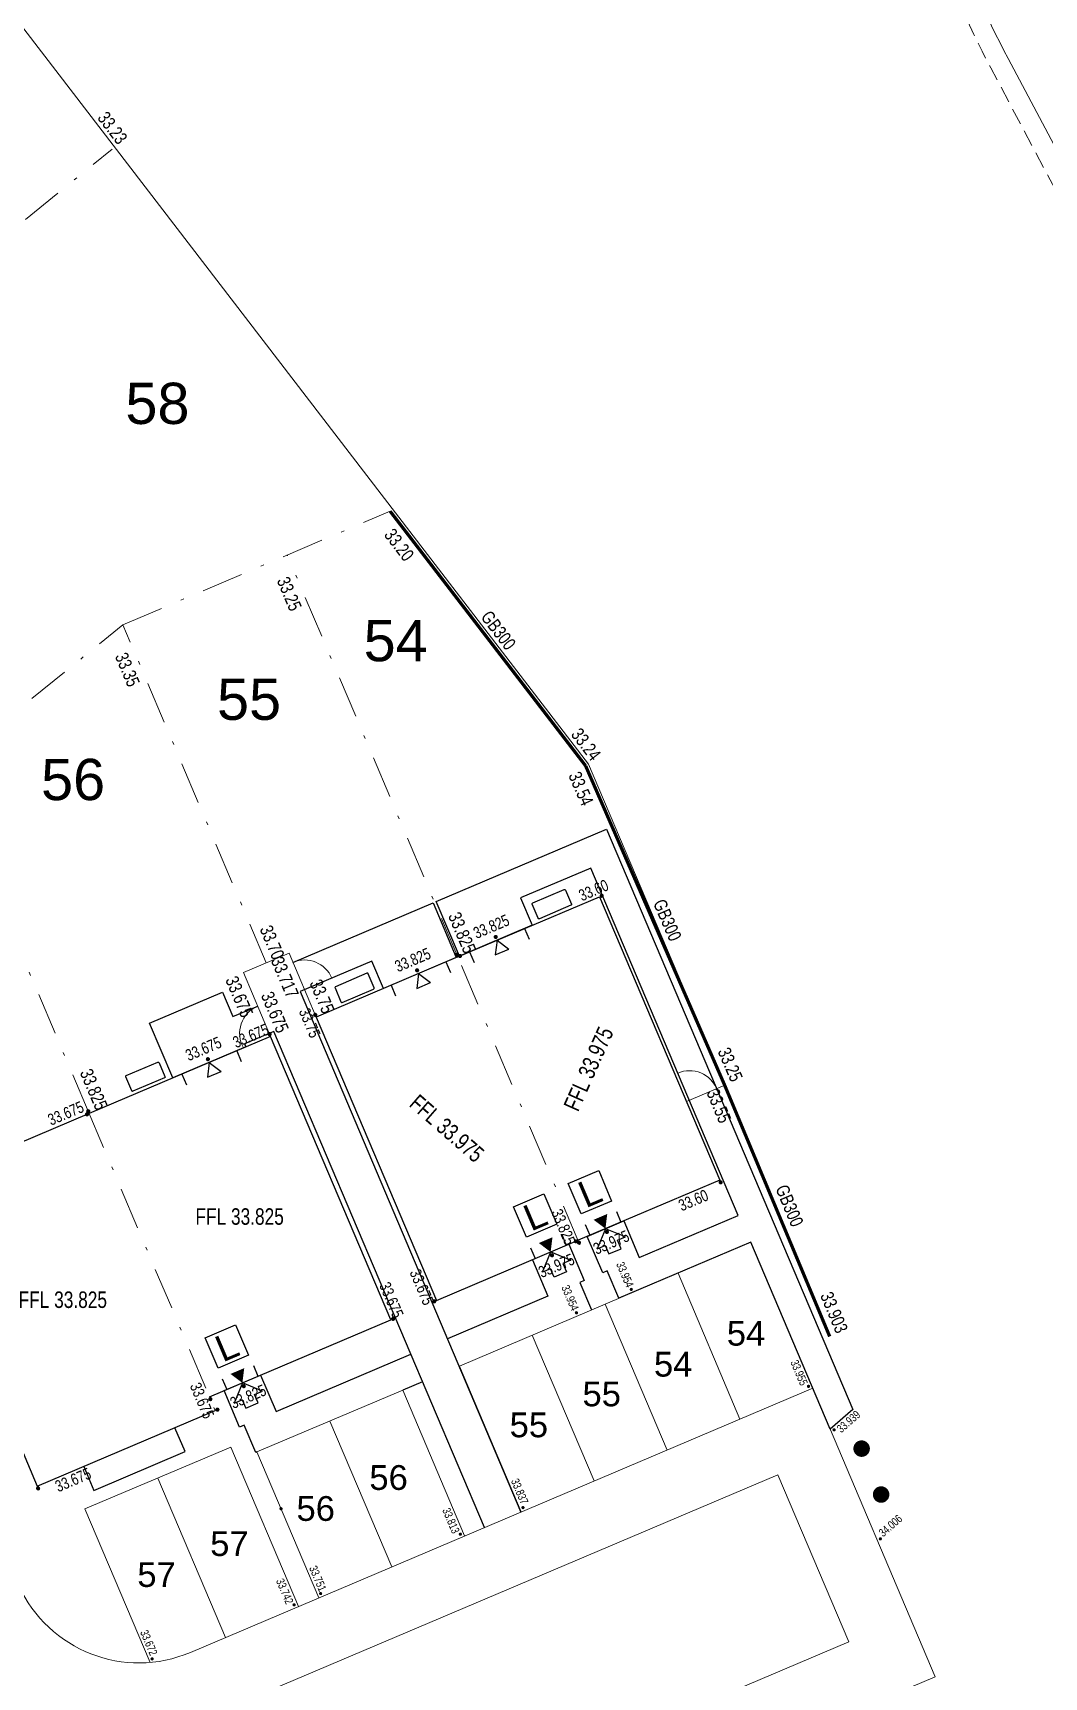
# Model space of a CAD drawing. Header units: metres. Extents: x 337936 to 338610, y 373199 to 374026.
# Drawn here: x 338114.06 to 338144.71, y 373575.31 to 373625.12 of the extents above; entities that cross this region are included whole.
import ezdxf

# ---------------------------------------------------------------- set-up
doc = ezdxf.new("R2010")
doc.units = ezdxf.units.M
for name, pattern in [('DASHDOT', [25.4, 12.7, -6.35, 0, -6.35]), ('DASHED', [0.75, 0.5, -0.25]), ('DASHED2', [0.375, 0.25, -0.125])]:
    doc.linetypes.add(name, pattern=pattern)
for name, color, linetype in [('A-WH_HT-Access-Main', 252, 'Continuous'), ('A-WH_HT-Services-ASHP', 252, 'Continuous'), ('A-WH_HT-Wall-Party Wall Line', 252, 'Continuous'), ('A-WH_HT-Wall-Structure', 252, 'Continuous'), ('DGL-Paths', 252, 'Continuous'), ('EXTERNAL_WORKS_BACK_OF_FOOTWAY_LEVELS', 7, 'Continuous'), ('HOUSE_EXTERNAL_LEVELS', 7, 'Continuous'), ('HOUSE_SLAB_LEVEL', 7, 'Continuous'), ('PLOT_BOUNDARY_ANNOTATION', 7, 'Continuous'), ('PLOT_BOUNDARY_GRAVEL_BOARD', 7, 'Continuous')]:
    doc.layers.add(name, color=color, linetype=linetype)
doc.layers.add('A-WH_HT-Wall-Door Openings', color=252, linetype='Continuous', plot=False)
for name, color, linetype, lineweight in [('DGL_BT Gates', 252, 'Continuous', 9), ('DGL_BT Rear Fencing', 252, 'DASHDOT', 9), ('DGL_BT-Screen Fence', 252, 'FENCELINE2', 9), ('DGL_DRIVE', 252, 'Continuous', 9), ('DGL_Footpath', 252, 'Continuous', 9), ('DGL_Plot Parking', 252, 'Continuous', 9), ('DGL_PlotNo', 252, 'Continuous', 9), ('DGL_ROAD_KERBLINE', 252, 'Continuous', 9), ('DGL_VERGE', 252, 'DASHED', 9)]:
    doc.layers.add(name, color=color, linetype=linetype, lineweight=lineweight)
doc.layers.add('HOUSE_DOORS', color=3, linetype='Continuous', true_color=0x00ff00)
doc.styles.add('AnnotativeArial', font='arial.ttf', dxfattribs={"height": 2})
doc.styles.add('ESTROAD', font='arial.ttf', dxfattribs={"width": 0.75})
doc.styles.get("Standard").update_dxf_attribs({"font": 'arial.ttf'})
doc.linetypes.add('FENCELINE2', pattern='A,6.35,-2.54,[132,ltypeshp.shx,S=2.54,R=0,X=-2.54,Y=0],-2.54,25.4', length=36.83)

msp = doc.modelspace()

# ---------------------------------------------------------------- hatches: boundary and pattern name
at = {"layer": 'EXTERNAL_WORKS_BACK_OF_FOOTWAY_LEVELS'}
h = msp.add_hatch(color=256, dxfattribs=at)
edge = h.paths.add_edge_path(flags=17)
edge.add_ellipse((338132.192, 373587.051), major_axis=(0.0354, 0.0354), ratio=1, start_angle=45, end_angle=225, ccw=False)
edge.add_ellipse((338132.192, 373587.051), major_axis=(0.0354, 0.0354), ratio=1, start_angle=225, end_angle=405, ccw=False)
h = msp.add_hatch(color=256, dxfattribs=at)
edge = h.paths.add_edge_path(flags=17)
edge.add_ellipse((338130.53, 373586.345), major_axis=(0.0354, 0.0354), ratio=1, start_angle=45, end_angle=225, ccw=False)
edge.add_ellipse((338130.53, 373586.345), major_axis=(0.0354, 0.0354), ratio=1, start_angle=225, end_angle=405, ccw=False)
h = msp.add_hatch(color=256, dxfattribs=at)
edge = h.paths.add_edge_path(flags=17)
edge.add_ellipse((338137.563, 373584.116), major_axis=(0.0354, 0.0354), ratio=1, start_angle=45, end_angle=225, ccw=False)
edge.add_ellipse((338137.563, 373584.116), major_axis=(0.0354, 0.0354), ratio=1, start_angle=225, end_angle=405, ccw=False)
h = msp.add_hatch(color=256, dxfattribs=at)
edge = h.paths.add_edge_path(flags=17)
edge.add_ellipse((338138.339, 373582.799), major_axis=(0.0354, 0.0354), ratio=1, start_angle=45, end_angle=225, ccw=False)
edge.add_ellipse((338138.339, 373582.799), major_axis=(0.0354, 0.0354), ratio=1, start_angle=225, end_angle=405, ccw=False)
h = msp.add_hatch(color=256, dxfattribs=at)
edge = h.paths.add_edge_path(flags=17)
edge.add_ellipse((338121.577, 373580.408), major_axis=(0.0354, 0.0354), ratio=1, start_angle=45, end_angle=225, ccw=False)
edge.add_ellipse((338121.577, 373580.408), major_axis=(0.0354, 0.0354), ratio=1, start_angle=225, end_angle=405, ccw=False)
h = msp.add_hatch(color=256, dxfattribs=at)
edge = h.paths.add_edge_path(flags=17)
edge.add_ellipse((338128.91, 373580.443), major_axis=(0.0354, 0.0354), ratio=1, start_angle=45, end_angle=225, ccw=False)
edge.add_ellipse((338128.91, 373580.443), major_axis=(0.0354, 0.0354), ratio=1, start_angle=225, end_angle=405, ccw=False)
h = msp.add_hatch(color=256, dxfattribs=at)
edge = h.paths.add_edge_path(flags=17)
edge.add_ellipse((338127.011, 373579.637), major_axis=(0.0354, 0.0354), ratio=1, start_angle=45, end_angle=225, ccw=False)
edge.add_ellipse((338127.011, 373579.637), major_axis=(0.0354, 0.0354), ratio=1, start_angle=225, end_angle=405, ccw=False)
h = msp.add_hatch(color=256, dxfattribs=at)
edge = h.paths.add_edge_path(flags=17)
edge.add_ellipse((338139.742, 373579.495), major_axis=(0.0354, 0.0354), ratio=1, start_angle=45, end_angle=225, ccw=False)
edge.add_ellipse((338139.742, 373579.495), major_axis=(0.0354, 0.0354), ratio=1, start_angle=225, end_angle=405, ccw=False)
h = msp.add_hatch(color=256, dxfattribs=at)
edge = h.paths.add_edge_path(flags=17)
edge.add_ellipse((338122.776, 373577.839), major_axis=(0.0354, 0.0354), ratio=1, start_angle=45, end_angle=225, ccw=False)
edge.add_ellipse((338122.776, 373577.839), major_axis=(0.0354, 0.0354), ratio=1, start_angle=225, end_angle=405, ccw=False)
h = msp.add_hatch(color=256, dxfattribs=at)
edge = h.paths.add_edge_path(flags=17)
edge.add_ellipse((338121.971, 373577.497), major_axis=(0.0354, 0.0354), ratio=1, start_angle=45, end_angle=225, ccw=False)
edge.add_ellipse((338121.971, 373577.497), major_axis=(0.0354, 0.0354), ratio=1, start_angle=225, end_angle=405, ccw=False)
h = msp.add_hatch(color=256, dxfattribs=at)
edge = h.paths.add_edge_path(flags=17)
edge.add_ellipse((338117.669, 373575.859), major_axis=(0.0354, 0.0354), ratio=1, start_angle=45, end_angle=225, ccw=False)
edge.add_ellipse((338117.669, 373575.859), major_axis=(0.0354, 0.0354), ratio=1, start_angle=225, end_angle=405, ccw=False)
at = {"layer": 'HOUSE_DOORS'}
for points in [[(338131.41, 373588.891), (338131.051, 373589.161), (338131.465, 373589.337)], [(338129.749, 373588.186), (338129.39, 373588.457), (338129.804, 373588.632)], [(338120.406, 373584.22), (338120.046, 373584.491), (338120.461, 373584.667)]]:
    msp.add_hatch(color=256, dxfattribs=at).paths.add_polyline_path(points, flags=17)
at = {"layer": 'HOUSE_EXTERNAL_LEVELS'}
h = msp.add_hatch(color=256, dxfattribs=at)
edge = h.paths.add_edge_path(flags=17)
edge.add_ellipse((338131.296, 373598.976), major_axis=(0.0448, 0.0448), ratio=1, start_angle=68.0077, end_angle=248.0077, ccw=False)
edge.add_ellipse((338131.296, 373598.976), major_axis=(0.0448, 0.0448), ratio=1, start_angle=248.0077, end_angle=428.0077, ccw=False)
h = msp.add_hatch(color=256, dxfattribs=at)
edge = h.paths.add_edge_path(flags=17)
edge.add_ellipse((338128.084, 373597.73), major_axis=(-0.0448, 0.0448), ratio=1, start_angle=68.0077, end_angle=248.0077, ccw=False)
edge.add_ellipse((338128.084, 373597.73), major_axis=(-0.0448, 0.0448), ratio=1, start_angle=-111.9923, end_angle=68.0077, ccw=False)
h = msp.add_hatch(color=256, dxfattribs=at)
edge = h.paths.add_edge_path(flags=17)
edge.add_ellipse((338125.702, 373596.719), major_axis=(0.0448, 0.0448), ratio=1, start_angle=158, end_angle=338, ccw=False)
edge.add_ellipse((338125.702, 373596.719), major_axis=(0.0448, 0.0448), ratio=1, start_angle=-22, end_angle=158, ccw=False)
h = msp.add_hatch(color=256, dxfattribs=at)
edge = h.paths.add_edge_path(flags=17)
edge.add_ellipse((338126.907, 373597.192), major_axis=(0.0448, 0.0448), ratio=1, start_angle=68.0077, end_angle=248.0077, ccw=False)
edge.add_ellipse((338126.907, 373597.192), major_axis=(0.0448, 0.0448), ratio=1, start_angle=248.0077, end_angle=428.0077, ccw=False)
h = msp.add_hatch(color=256, dxfattribs=at)
edge = h.paths.add_edge_path(flags=17)
edge.add_ellipse((338127.003, 373597.153), major_axis=(-0.0448, 0.0448), ratio=1, start_angle=-22, end_angle=158, ccw=False)
edge.add_ellipse((338127.003, 373597.153), major_axis=(-0.0448, 0.0448), ratio=1, start_angle=158, end_angle=338, ccw=False)
h = msp.add_hatch(color=256, dxfattribs=at)
edge = h.paths.add_edge_path(flags=17)
edge.add_ellipse((338122.614, 373595.37), major_axis=(0.0448, 0.0448), ratio=1, start_angle=158, end_angle=338, ccw=False)
edge.add_ellipse((338122.614, 373595.37), major_axis=(0.0448, 0.0448), ratio=1, start_angle=-22, end_angle=158, ccw=False)
h = msp.add_hatch(color=256, dxfattribs=at)
edge = h.paths.add_edge_path(flags=17)
edge.add_ellipse((338121.233, 373594.784), major_axis=(-0.0448, 0.0448), ratio=1, start_angle=158, end_angle=338, ccw=False)
edge.add_ellipse((338121.233, 373594.784), major_axis=(-0.0448, 0.0448), ratio=1, start_angle=-22, end_angle=158, ccw=False)
h = msp.add_hatch(color=256, dxfattribs=at)
edge = h.paths.add_edge_path(flags=17)
edge.add_ellipse((338119.36, 373594.027), major_axis=(0.0448, 0.0448), ratio=1, start_angle=158, end_angle=338, ccw=False)
edge.add_ellipse((338119.36, 373594.027), major_axis=(0.0448, 0.0448), ratio=1, start_angle=-22, end_angle=158, ccw=False)
h = msp.add_hatch(color=256, dxfattribs=at)
edge = h.paths.add_edge_path(flags=17)
edge.add_ellipse((338115.694, 373592.353), major_axis=(-0.0448, 0.0448), ratio=1, start_angle=158, end_angle=338, ccw=False)
edge.add_ellipse((338115.694, 373592.353), major_axis=(-0.0448, 0.0448), ratio=1, start_angle=-22, end_angle=158, ccw=False)
h = msp.add_hatch(color=256, dxfattribs=at)
edge = h.paths.add_edge_path(flags=17)
edge.add_ellipse((338115.733, 373592.45), major_axis=(-0.0448, 0.0448), ratio=1, start_angle=158, end_angle=338, ccw=False)
edge.add_ellipse((338115.733, 373592.45), major_axis=(-0.0448, 0.0448), ratio=1, start_angle=-22, end_angle=158, ccw=False)
h = msp.add_hatch(color=256, dxfattribs=at)
edge = h.paths.add_edge_path(flags=17)
edge.add_ellipse((338134.901, 373590.294), major_axis=(-0.0448, 0.0448), ratio=1, start_angle=158.02, end_angle=338.02, ccw=False)
edge.add_ellipse((338134.901, 373590.294), major_axis=(-0.0448, 0.0448), ratio=1, start_angle=-21.98, end_angle=158.02, ccw=False)
h = msp.add_hatch(color=256, dxfattribs=at)
edge = h.paths.add_edge_path(flags=17)
edge.add_ellipse((338131.453, 373588.791), major_axis=(0.0448, 0.0448), ratio=1, start_angle=-21.98, end_angle=158.02, ccw=False)
edge.add_ellipse((338131.453, 373588.791), major_axis=(0.0448, 0.0448), ratio=1, start_angle=158.02, end_angle=338.02, ccw=False)
h = msp.add_hatch(color=256, dxfattribs=at)
edge = h.paths.add_edge_path(flags=17)
edge.add_ellipse((338130.513, 373588.509), major_axis=(0.0448, 0.0448), ratio=1, start_angle=158, end_angle=338, ccw=False)
edge.add_ellipse((338130.513, 373588.509), major_axis=(0.0448, 0.0448), ratio=1, start_angle=-22, end_angle=158, ccw=False)
h = msp.add_hatch(color=256, dxfattribs=at)
edge = h.paths.add_edge_path(flags=17)
edge.add_ellipse((338130.609, 373588.47), major_axis=(-0.0448, 0.0448), ratio=1, start_angle=157.98, end_angle=337.98, ccw=False)
edge.add_ellipse((338130.609, 373588.47), major_axis=(-0.0448, 0.0448), ratio=1, start_angle=-22.02, end_angle=157.98, ccw=False)
h = msp.add_hatch(color=256, dxfattribs=at)
edge = h.paths.add_edge_path(flags=17)
edge.add_ellipse((338129.791, 373588.086), major_axis=(0.0448, 0.0448), ratio=1, start_angle=-22.02, end_angle=157.98, ccw=False)
edge.add_ellipse((338129.791, 373588.086), major_axis=(0.0448, 0.0448), ratio=1, start_angle=157.98, end_angle=337.98, ccw=False)
h = msp.add_hatch(color=256, dxfattribs=at)
edge = h.paths.add_edge_path(flags=17)
edge.add_ellipse((338126.219, 373586.689), major_axis=(0.0448, 0.0448), ratio=1, start_angle=158, end_angle=338, ccw=False)
edge.add_ellipse((338126.219, 373586.689), major_axis=(0.0448, 0.0448), ratio=1, start_angle=-22, end_angle=158, ccw=False)
h = msp.add_hatch(color=256, dxfattribs=at)
edge = h.paths.add_edge_path(flags=17)
edge.add_ellipse((338124.973, 373586.159), major_axis=(0.0448, 0.0448), ratio=1, start_angle=158, end_angle=338, ccw=False)
edge.add_ellipse((338124.973, 373586.159), major_axis=(0.0448, 0.0448), ratio=1, start_angle=-22, end_angle=158, ccw=False)
h = msp.add_hatch(color=256, dxfattribs=at)
edge = h.paths.add_edge_path(flags=17)
edge.add_ellipse((338120.448, 373584.121), major_axis=(0.0448, 0.0448), ratio=1, start_angle=-22, end_angle=158, ccw=False)
edge.add_ellipse((338120.448, 373584.121), major_axis=(0.0448, 0.0448), ratio=1, start_angle=158, end_angle=338, ccw=False)
h = msp.add_hatch(color=256, dxfattribs=at)
edge = h.paths.add_edge_path(flags=17)
edge.add_ellipse((338119.435, 373583.728), major_axis=(0.0448, 0.0448), ratio=1, start_angle=-22, end_angle=158, ccw=False)
edge.add_ellipse((338119.435, 373583.728), major_axis=(0.0448, 0.0448), ratio=1, start_angle=158, end_angle=338, ccw=False)
h = msp.add_hatch(color=256, dxfattribs=at)
edge = h.paths.add_edge_path(flags=17)
edge.add_ellipse((338119.65, 373583.41), major_axis=(0.0448, 0.0448), ratio=1, start_angle=158, end_angle=338, ccw=False)
edge.add_ellipse((338119.65, 373583.41), major_axis=(0.0448, 0.0448), ratio=1, start_angle=-22, end_angle=158, ccw=False)
h = msp.add_hatch(color=256, dxfattribs=at)
edge = h.paths.add_edge_path(flags=17)
edge.add_ellipse((338114.214, 373581.023), major_axis=(-0.0448, 0.0448), ratio=1, start_angle=-22, end_angle=158, ccw=False)
edge.add_ellipse((338114.214, 373581.023), major_axis=(-0.0448, 0.0448), ratio=1, start_angle=158, end_angle=338, ccw=False)

# ---------------------------------------------------------------- linework, layer by layer
at = {"layer": 'A-WH_HT-Access-Main'}
for points in [[(338131.408, 373588.891), (338131.162, 373588.281), (338131.401, 373588.383), (338131.511, 373588.125), (338131.888, 373588.285), (338131.778, 373588.543), (338132.018, 373588.644), (338131.408, 373588.891)], [(338129.751, 373588.187), (338130.361, 373587.941), (338130.121, 373587.839), (338130.231, 373587.582), (338129.854, 373587.422), (338129.745, 373587.679), (338129.505, 373587.578), (338129.751, 373588.187)], [(338120.406, 373584.22), (338120.159, 373583.611), (338120.399, 373583.712), (338120.509, 373583.455), (338120.885, 373583.615), (338120.776, 373583.872), (338121.016, 373583.974), (338120.406, 373584.22)]]:
    msp.add_lwpolyline(points, dxfattribs=at)
at = {"layer": 'A-WH_HT-Services-ASHP'}
for points in [[(338130.377, 373598.727, -0.414214), (338130.361, 373598.688), (338129.408, 373598.283, -0.414214), (338129.369, 373598.299), (338129.19, 373598.721, -0.414214), (338129.206, 373598.76), (338130.158, 373599.165, -0.414214), (338130.198, 373599.149)], [(338123.392, 373595.762, 0.414214), (338123.432, 373595.746), (338124.384, 373596.151, 0.414214), (338124.4, 373596.19), (338124.221, 373596.612, 0.414214), (338124.182, 373596.628), (338123.229, 373596.223, 0.414214), (338123.213, 373596.184)], [(338118.058, 373593.498, -0.414214), (338118.042, 373593.459), (338117.089, 373593.054, -0.414214), (338117.05, 373593.07), (338116.871, 373593.492, -0.414214), (338116.887, 373593.531), (338117.84, 373593.936, -0.414214), (338117.879, 373593.92)]]:
    msp.add_lwpolyline(points, format="xyb", close=True, dxfattribs=at)
at = {"layer": 'A-WH_HT-Wall-Door Openings', "linetype": 'ByBlock'}
for p, q in [((338128.959, 373597.984), (338129.097, 373597.66)), ((338127.293, 373597.277), (338127.431, 373596.952)), ((338126.577, 373596.973), (338126.715, 373596.649)), ((338124.911, 373596.266), (338125.049, 373595.941)), ((338120.235, 373594.281), (338120.373, 373593.957)), ((338118.569, 373593.574), (338118.707, 373593.249)), ((338131.741, 373589.415), (338131.879, 373589.09)), ((338130.8, 373589.015), (338130.938, 373588.691)), ((338129.143, 373588.312), (338129.281, 373587.988)), ((338130.084, 373588.712), (338130.222, 373588.387)), ((338119.797, 373584.345), (338119.935, 373584.021)), ((338120.739, 373584.745), (338120.876, 373584.42))]:
    msp.add_line(p, q, dxfattribs=at)
at = {"layer": 'A-WH_HT-Wall-Party Wall Line', "linetype": 'DASHDOT', "lineweight": 15, "ltscale": 0.1}
for points in [[(338130.638, 373588.401), (338126.877, 373597.263)], [(338115.703, 373592.52), (338119.465, 373583.658)], [(338115.703, 373592.52), (338119.641, 373583.243)]]:
    msp.add_lwpolyline(points, dxfattribs=at)
at = {"layer": 'A-WH_HT-Wall-Structure', "lineweight": -3}
for p, q in [((338118.667, 373582.137), (338118.359, 373582.862)), ((338115.903, 373580.964), (338118.667, 373582.137)), ((338115.595, 373581.689), (338115.903, 373580.964))]:
    msp.add_line(p, q, dxfattribs=at)
for points in [[(338126.935, 373597.125), (338131.228, 373598.947), (338134.873, 373590.361), (338130.58, 373588.539)], [(338126.935, 373597.125), (338122.642, 373595.303), (338126.287, 373586.717), (338130.58, 373588.539)], [(338119.406, 373583.796), (338124.906, 373586.131), (338121.261, 373594.717), (338115.761, 373592.382)], [(338115.761, 373592.382), (338110.365, 373590.091), (338111.504, 373587.408), (338111.099, 373587.236), (338112.546, 373583.828), (338112.951, 373583.999), (338114.186, 373581.091), (338119.582, 373583.381)]]:
    msp.add_lwpolyline(points, dxfattribs=at)
at = {"layer": 'DGL-Paths'}
msp.add_lwpolyline([(338131.445, 373600.995), (338138.907, 373583.416), (338138.222, 373582.82), (338135.819, 373588.481), (338131.817, 373586.783), (338131.465, 373587.612), (338131.327, 373587.553), (338130.858, 373588.658), (338131.963, 373589.127), (338132.432, 373588.021), (338135.434, 373589.296), (338130.969, 373599.815), (338128.84, 373598.911), (338129.192, 373598.083), (338126.982, 373597.145), (338126.279, 373598.802)], close=True, dxfattribs=at)
for points in [[(338121.939, 373596.96), (338126.186, 373598.762), (338126.889, 373597.105), (338124.68, 373596.168), (338124.328, 373596.996), (338122.152, 373596.073), (338128.845, 373580.307)], [(338127.74, 373579.838), (338121.36, 373594.869), (338120.468, 373594.49), (338120.507, 373594.398), (338118.298, 373593.46), (338117.594, 373595.117), (338119.804, 373596.055), (338120.117, 373595.317), (338120.871, 373595.637)], [(338130.163, 373588.363), (338130.301, 373588.421), (338130.77, 373587.317), (338130.632, 373587.258), (338130.984, 373586.429)], [(338129.196, 373587.952), (338129.665, 373586.847), (338126.618, 373585.553)], [(338120.847, 373582.128), (338120.812, 373582.113), (338120.46, 373582.941), (338120.322, 373582.883), (338119.854, 373583.988), (338120.959, 373584.457), (338121.427, 373583.352), (338125.512, 373585.086)], [(338126.982, 373584.73), (338126.969, 373584.725)], [(338125.864, 373584.257), (338125.266, 373584.003)]]:
    msp.add_lwpolyline(points, dxfattribs=at)
at = {"layer": 'DGL_BT Gates'}
for centre, start, end in [((338122.291, 373596.131), 23.0006, 113), ((338121.222, 373594.81), 113, 209.4678), ((338133.956, 373592.777), 22, 113)]:
    msp.add_arc(centre, 0.9, start, end, dxfattribs=at)
at = {"layer": 'DGL_BT Rear Fencing', "ltscale": 0.1}
for p, q in [((338101.518, 373609.495), (338116.456, 373621.592)), ((338116.784, 373607.185), (338124.885, 373610.624)), ((338126.935, 373597.124), (338121.767, 373609.3)), ((338121.131, 373596.943), (338116.784, 373607.185))]:
    msp.add_line(p, q, dxfattribs=at)
at = {"layer": 'DGL_BT Rear Fencing', "ltscale": 0.1, "flags": 128}
msp.add_lwpolyline([(338107.869, 373599.966), (338116.784, 373607.185)], dxfattribs=at)
at = {"layer": 'DGL_BT Rear Fencing', "ltscale": 0.1}
msp.add_lwpolyline([(338115.761, 373592.382), (338111.347, 373602.782)], dxfattribs=at)
at = {"layer": 'DGL_BT-Screen Fence', "ltscale": 0.03}
msp.add_lwpolyline([(338133.862, 373592.743), (338135.024, 373593.237), (338130.895, 373602.966), (338084.294, 373663.625), (338080.139, 373664.061), (338079.195, 373665.226)], dxfattribs=at)
at = {"layer": 'DGL_BT-Screen Fence', "ltscale": 0.03, "flags": 128}
msp.add_lwpolyline([(338121.261, 373594.717), (338120.441, 373596.65), (338121.822, 373597.236), (338122.642, 373595.303)], dxfattribs=at)
at = {"layer": 'DGL_DRIVE'}
for p, q in [((338133.61, 373587.544), (338135.485, 373583.125)), ((338129.191, 373585.668), (338131.067, 373581.25)), ((338123.057, 373583.064), (338124.933, 373578.646)), ((338117.842, 373581.339), (338119.893, 373576.507))]:
    msp.add_line(p, q, dxfattribs=at)
for points in [[(338133.276, 373582.187), (338131.4, 373586.606), (338135.819, 373588.481), (338137.694, 373584.063)], [(338133.276, 373582.187), (338131.4, 373586.606), (338126.982, 373584.73), (338128.857, 373580.312)], [(338122.723, 373577.708), (338120.848, 373582.127), (338125.266, 373584.002), (338127.142, 373579.584)], [(338117.606, 373575.753), (338115.632, 373580.401), (338120.051, 373582.277), (338122.102, 373577.444)]]:
    msp.add_lwpolyline(points, dxfattribs=at)
at = {"layer": 'DGL_Footpath', "flags": 128}
msp.add_lwpolyline([(338125.138, 373551.007), (338120.441, 373562.073, -0.414214), (338122.56, 373567.318), (338141.406, 373575.318), (338137.694, 373584.063), (338118.832, 373576.056, -0.407053), (338113.626, 373578.086, 0.076927), (338104.455, 373592.099), (338084.226, 373614.566)], format="xyb", dxfattribs=at)
at = {"layer": 'DGL_ROAD_KERBLINE', "flags": 128}
for points in [[(338134.927, 373646.974, -0.096851), (338140.662, 373632.733, 0.074603), (338143.62, 373624.336), (338146.474, 373618.954, 0.145268), (338156.639, 373608.599), (338167.167, 373602.763, -0.100695), (338173.838, 373597.066), (338181.46, 373587.31, -0.097571), (338186.699, 373576.962, 0.053681), (338190.684, 373567.026)], [(338123.303, 373550.211), (338118.6, 373561.292, -0.414214), (338121.779, 373569.159), (338138.784, 373576.378), (338136.635, 373581.44), (338119.613, 373574.215, -0.407053), (338111.805, 373577.259, 0.076927), (338102.969, 373590.761), (338082.74, 373613.227)]]:
    msp.add_lwpolyline(points, format="xyb", dxfattribs=at)
at = {"layer": 'DGL_ROAD_KERBLINE', "const_width": 0.25}
for points in [[(338139.05, 373582.229, 1), (338139.3, 373582.229, 1)], [(338139.679, 373580.748, -1), (338139.853, 373580.928, -1)]]:
    msp.add_lwpolyline(points, format="xyb", close=True, dxfattribs=at)
at = {"layer": 'DGL_VERGE', "flags": 128}
msp.add_lwpolyline([(338154.646, 373609.104, -0.125849), (338145.944, 373618.673), (338143.09, 373624.055, -0.074603), (338140.073, 373632.62, 0.096851), (338134.423, 373646.647), (338123.32, 373663.744, 0.052408), (338114.552, 373674.573), (338108.951, 373680.174, 0.106081), (338099.56, 373686.246, 0.071443), (338085.715, 373689.342), (338077.394, 373689.987, 0.120086), (338074.87, 373689.576)], format="xyb", dxfattribs=at)
at = {"layer": 'HOUSE_DOORS'}
for p, q in [((338128.126, 373597.63), (338128.071, 373597.183)), ((338128.071, 373597.183), (338128.486, 373597.359)), ((338128.126, 373597.63), (338128.486, 373597.359)), ((338125.745, 373596.619), (338125.69, 373596.172)), ((338125.69, 373596.172), (338126.104, 373596.348)), ((338125.745, 373596.619), (338126.104, 373596.348)), ((338119.402, 373593.927), (338119.347, 373593.481)), ((338119.402, 373593.927), (338119.761, 373593.657)), ((338119.347, 373593.481), (338119.761, 373593.657))]:
    msp.add_line(p, q, dxfattribs=at)
at = {"layer": 'HOUSE_EXTERNAL_LEVELS', "color": 0, "flags": 128}
for points in [[(338130.285, 373590.26), (338131.206, 373590.651), (338131.597, 373589.73), (338130.676, 373589.339), (338130.285, 373590.26)], [(338128.625, 373589.555), (338129.546, 373589.946), (338129.936, 373589.025), (338129.016, 373588.635), (338128.625, 373589.555)], [(338119.281, 373585.59), (338120.202, 373585.981), (338120.593, 373585.06), (338119.672, 373584.669), (338119.281, 373585.59)]]:
    msp.add_lwpolyline(points, dxfattribs=at)
at = {"layer": 'PLOT_BOUNDARY_GRAVEL_BOARD', "color": 130, "linetype": 'DASHED2', "ltscale": 2, "const_width": 0.1}
for points in [[(338130.808, 373602.915), (338124.885, 373610.624)], [(338135.024, 373593.237), (338130.808, 373602.915)], [(338135.024, 373593.237), (338138.207, 373585.626)]]:
    msp.add_lwpolyline(points, dxfattribs=at)

# ---------------------------------------------------------------- texts
at = {"layer": 'DGL_Plot Parking', "char_height": 0.75, "attachment_point": 5, "style": 'AnnotativeArial'}
for s, insert in [('54', (338135.671, 373585.719)), ('54', (338133.462, 373584.781)), ('55', (338131.297, 373583.881)), ('55', (338129.088, 373582.943)), ('56', (338124.837, 373581.348)), ('56', (338122.628, 373580.41)), ('57', (338120.013, 373579.346)), ('57', (338117.804, 373578.409))]:
    msp.add_mtext(s, dxfattribs=dict(at, insert=insert))
at = {"layer": 'DGL_PlotNo', "char_height": 1.25, "width": 2.66537, "attachment_point": 5, "style": 'AnnotativeArial'}
for s, insert in [('58', (338117.831, 373613.885)), ('54', (338125.052, 373606.698)), ('55', (338120.608, 373604.922)), ('56', (338115.275, 373602.491))]:
    msp.add_mtext(s, dxfattribs=dict(at, insert=insert))
at = {"layer": 'EXTERNAL_WORKS_BACK_OF_FOOTWAY_LEVELS', "linetype": 'Continuous', "style": 'ESTROAD', "width": 0.75}
for s, rotation, p in [('33.954', 293.02, (338131.731, 373587.82)), ('33.954', 292.98, (338130.069, 373587.115)), ('33.955', 293, (338137.01, 373584.849)), ('33.939', 41, (338138.557, 373582.692)), ('33.837', 293, (338128.541, 373581.253)), ('33.813', 293, (338126.458, 373580.368)), ('34.006', 41, (338139.828, 373579.539)), ('33.751', 293, (338122.422, 373578.615)), ('33.742', 293, (338121.419, 373578.227)), ('33.672', 293, (338117.299, 373576.671))]:
    msp.add_text(s, height=0.25, rotation=rotation, dxfattribs=at).set_placement(p)
at = {"layer": 'HOUSE_DOORS', "color": 100, "linetype": 'Continuous', "style": 'ESTROAD', "width": 0.75}
for s, rotation, p in [('33.825', 23.0077, (338127.501, 373597.666)), ('33.825', 23, (338125.12, 373596.655)), ('33.675', 23, (338118.777, 373593.963)), ('33.975', 23.02, (338131.137, 373588.098)), ('33.975', 22.98, (338129.476, 373587.393)), ('33.825', 23, (338120.133, 373583.428))]:
    msp.add_text(s, height=0.35, rotation=rotation, dxfattribs=at).set_placement(p)
at = {"layer": 'HOUSE_EXTERNAL_LEVELS', "color": 0, "linetype": 'Continuous', "style": 'ESTROAD', "width": 0.75}
for s, rotation, p in [('33.60', 23.0077, (338130.696, 373598.805)), ('33.75', 293, (338122.108, 373595.48)), ('33.675', 23, (338120.212, 373594.355)), ('33.675', 23, (338114.605, 373592.008)), ('33.60', 23.02, (338133.721, 373589.413)), ('33.825', 293, (338129.759, 373589.392)), ('33.675', 293, (338125.465, 373587.571)), ('33.675', 293, (338124.545, 373587.18)), ('33.675', 293, (338118.804, 373584.133)), ('33.675', 23, (338114.825, 373580.903))]:
    msp.add_text(s, height=0.35, rotation=rotation, dxfattribs=at).set_placement(p)
at = {"layer": 'HOUSE_EXTERNAL_LEVELS', "color": 0, "char_height": 0.8, "width": 0.8, "attachment_point": 5, "line_spacing_factor": 0.888}
for insert, rotation in [((338130.941, 373589.995), 23.02), ((338129.281, 373589.29), 22.98), ((338119.937, 373585.325), 23)]:
    msp.add_mtext('\\W1.00;L', dxfattribs=dict(at, insert=insert, rotation=rotation))
at = {"layer": 'HOUSE_SLAB_LEVEL', "color": 1, "linetype": 'Continuous', "true_color": 0xff0000, "style": 'ESTROAD', "width": 0.75}
for rotation, p in [(66, (338130.58, 373592.409)), (319, (338125.43, 373592.62))]:
    msp.add_text('FFL 33.975', height=0.5, rotation=rotation, dxfattribs=at).set_placement(p)
for p in [(338118.983, 373589.01), (338113.623, 373586.49)]:
    msp.add_text('FFL 33.825', height=0.5, dxfattribs=at).set_placement(p)
at = {"layer": 'PLOT_BOUNDARY_ANNOTATION', "linetype": 'Continuous', "style": 'ESTROAD', "width": 0.75}
for s, rotation, p in [('33.23', 307.5331, (338115.993, 373622.534)), ('33.20', 307.5331, (338124.68, 373609.903)), ('33.25', 293, (338121.441, 373608.529)), ('GB300', 307.5331, (338127.612, 373607.414)), ('33.35', 293, (338116.534, 373606.233)), ('33.24', 307.5331, (338130.345, 373603.857)), ('33.54', 293.5428, (338130.278, 373602.623)), ('GB300', 293.5428, (338132.845, 373598.758)), ('33.825', 293, (338126.632, 373598.37)), ('33.70', 293, (338120.92, 373597.971)), ('33.717', 293, (338121.261, 373597.017)), ('33.675', 293, (338119.88, 373596.431)), ('33.75', 293, (338122.43, 373596.334)), ('33.675', 293, (338120.958, 373595.962)), ('33.25', 293.5428, (338134.802, 373594.265)), ('33.825', 293.0507, (338115.47, 373593.622)), ('33.55', 292.693, (338134.464, 373593.017)), ('GB300', 292.693, (338136.555, 373590.114)), ('33.903', 292.693, (338137.911, 373586.87))]:
    msp.add_text(s, height=0.4, rotation=rotation, dxfattribs=at).set_placement(p)

doc.saveas('drawing.dxf')
